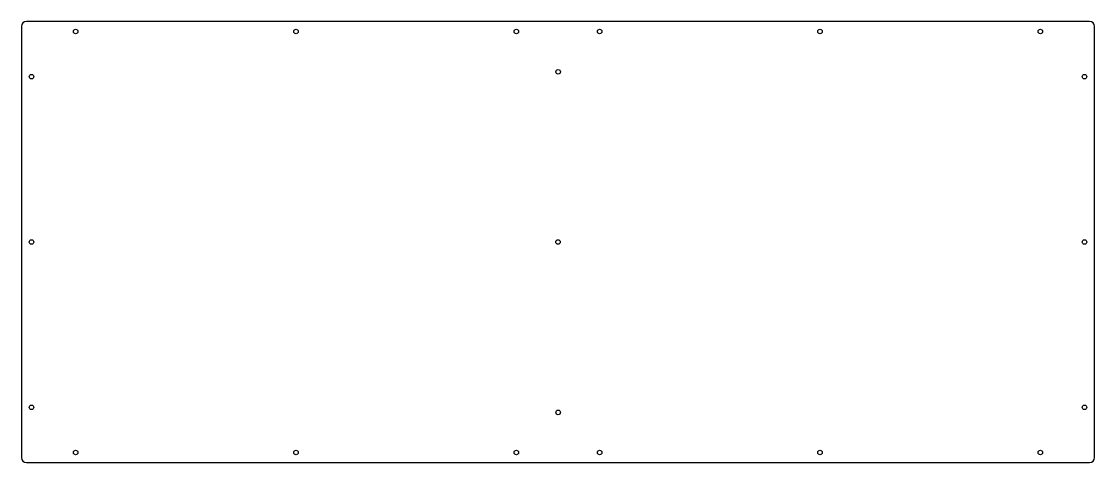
# Model space of a CAD drawing. Extents: x -26.8 to 26.8, y -11 to 11.
import ezdxf

# ---------------------------------------------------------------- set-up
doc = ezdxf.new("R2010")
doc.units = 0
doc.layers.get('0').update_dxf_attribs({"linetype": 'CONTINUOUS'})

msp = doc.modelspace()

# ---------------------------------------------------------------- linework, layer by layer
at = {"color": 7, "linetype": 'CONTINUOUS'}
for p, q in [((-26.786, 10.756), (-26.786, -10.756)), ((26.536, 11.006), (-26.536, 11.006)), ((26.786, -10.756), (26.786, 10.756)), ((-26.536, -11.006), (26.536, -11.006))]:
    msp.add_line(p, q, dxfattribs=at)
for centre in [(-24.08, 10.506), (-13.08, 10.506), (-2.08, 10.506), (2.08, 10.506), (13.08, 10.506), (24.08, 10.506), (0.006, 8.494), (-26.286, 8.25), (26.286, 8.25), (-26.286, 0), (0, 0), (26.286, 0), (-26.286, -8.25), (0.006, -8.506), (26.286, -8.25), (-24.08, -10.506), (-13.08, -10.506), (-2.08, -10.506), (2.08, -10.506), (13.08, -10.506), (24.08, -10.506)]:
    msp.add_circle(centre, 0.114, dxfattribs=at)
for centre, start, end in [((-26.536, 10.756), 90, 180), ((26.536, 10.756), 0, 90), ((-26.536, -10.756), 180, 270), ((26.536, -10.756), 270, 0)]:
    msp.add_arc(centre, 0.25, start, end, dxfattribs=at)

doc.saveas('drawing.dxf')
